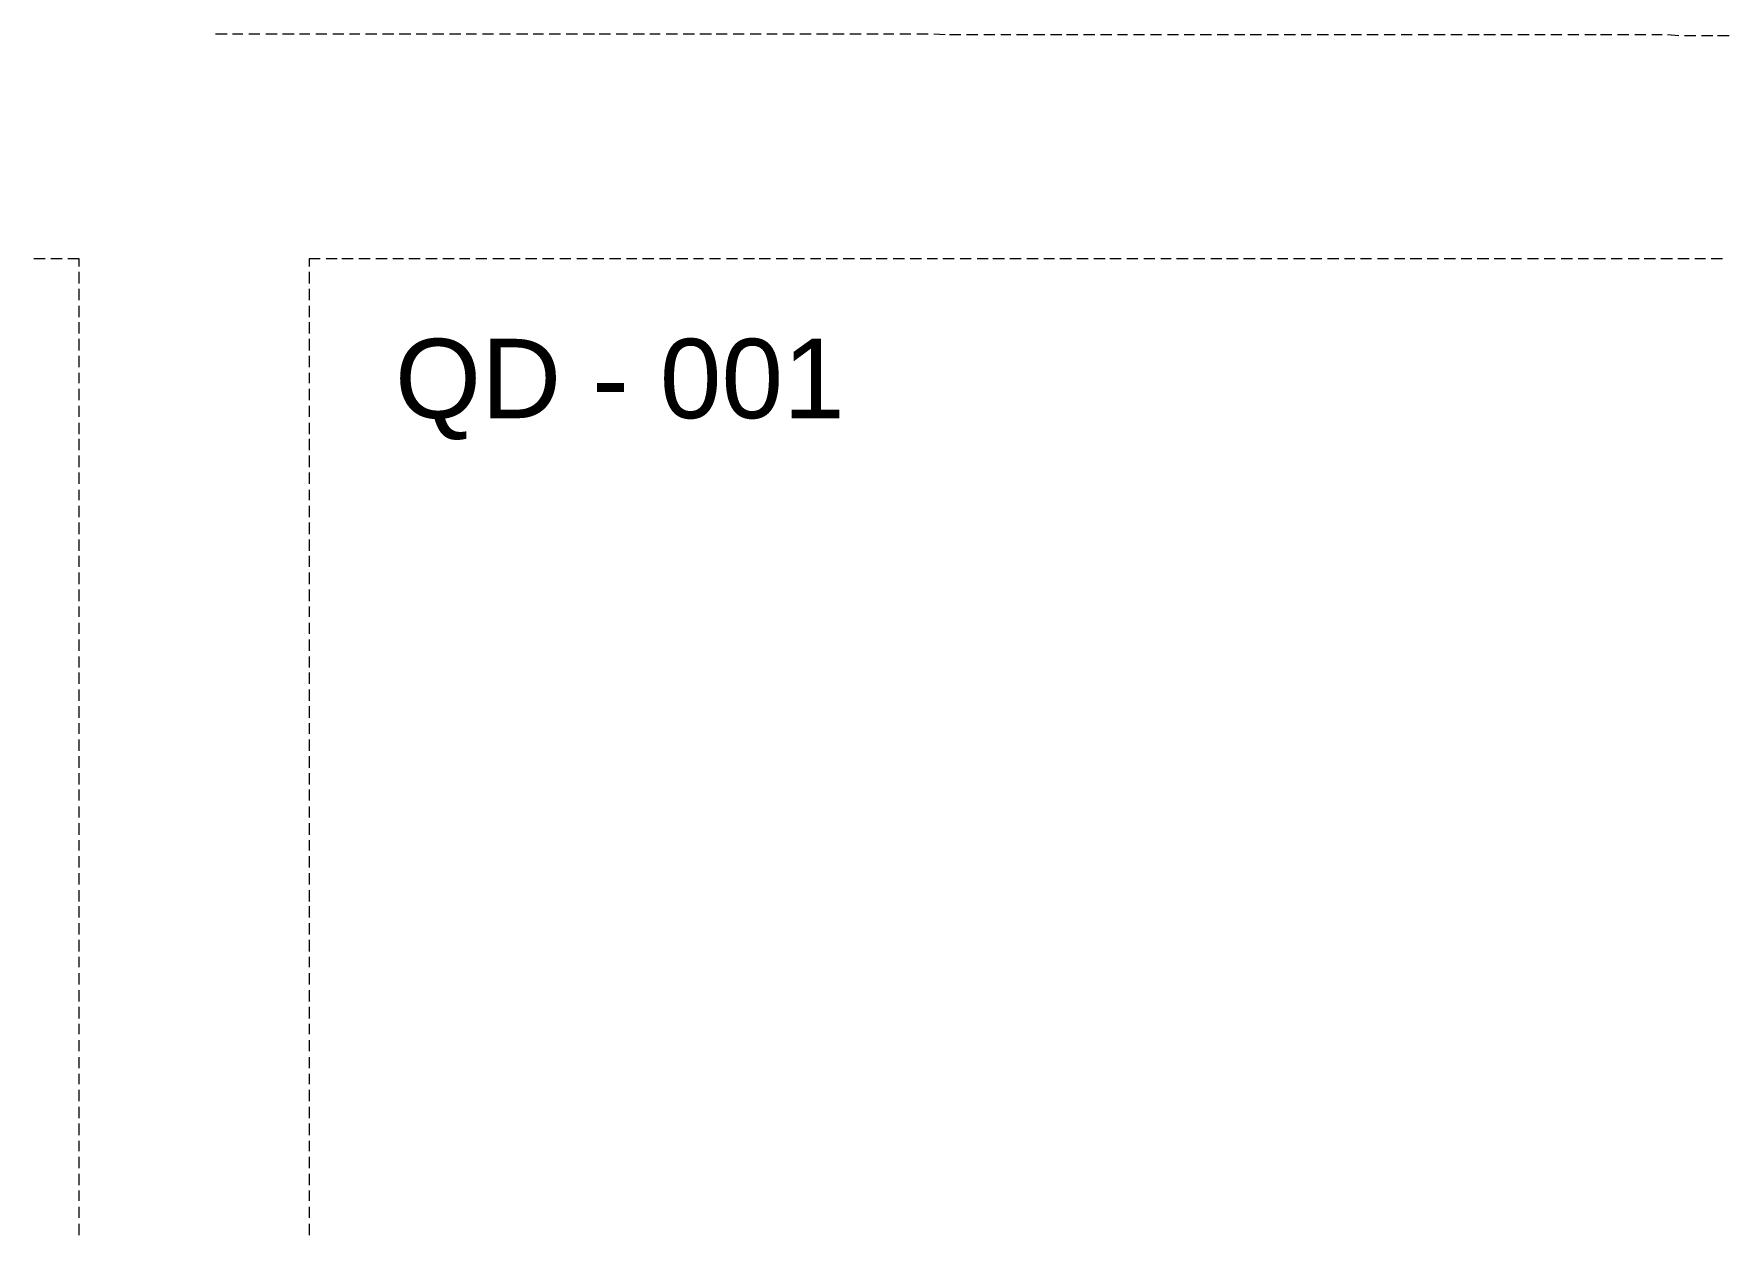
# Model space of a CAD drawing. Header units: millimetres. Extents: x 53 to 176, y -29 to 32.
# Drawn here: x 120.79 to 127.21, y 14.87 to 19.43 of the extents above; entities that cross this region are included whole.
import ezdxf

# ---------------------------------------------------------------- set-up
doc = ezdxf.new("R2010")
doc.units = ezdxf.units.MM
doc.layers.add('13 - Diagrama unifilar', color=7, linetype='Continuous', lineweight=30)
doc.styles.add('Arial0', font='arial.ttf', dxfattribs={"height": 3.14658})

msp = doc.modelspace()

# ---------------------------------------------------------------- linework, layer by layer
at = {"layer": '13 - Diagrama unifilar', "color": 6, "linetype": 'Continuous', "lineweight": 20, "true_color": 0x000006}
for points in [[(121.4831, 19.427), (121.5264, 19.427), (121.5264, 19.427)], [(121.5474, 19.427), (121.5865, 19.427), (121.5865, 19.427)], [(121.6088, 19.427), (121.6507, 19.427), (121.6507, 19.427)], [(121.6731, 19.427), (121.7164, 19.427), (121.7164, 19.427)], [(121.7373, 19.427), (121.7806, 19.427), (121.7806, 19.427)], [(121.8016, 19.427), (121.8407, 19.427), (121.8407, 19.427)], [(121.863, 19.427), (121.905, 19.427), (121.905, 19.427)], [(121.9273, 19.427), (121.9692, 19.427), (121.9692, 19.427)], [(121.9916, 19.427), (122.0307, 19.427), (122.0307, 19.427)], [(122.0516, 19.427), (122.0949, 19.427), (122.0949, 19.427)], [(122.1159, 19.427), (122.1592, 19.427), (122.1592, 19.427)], [(122.1801, 19.427), (122.2234, 19.427), (122.2234, 19.427)], [(122.2444, 19.427), (122.2849, 19.427), (122.2849, 19.427)], [(122.3058, 19.427), (122.3491, 19.427), (122.3491, 19.427)], [(122.3701, 19.427), (122.4134, 19.427), (122.4134, 19.427)], [(122.4343, 19.427), (122.4734, 19.427), (122.4734, 19.427)], [(122.4958, 19.427), (122.5377, 19.427), (122.5377, 19.427)], [(122.56, 19.427), (122.6019, 19.427), (122.6019, 19.427)], [(122.6243, 19.427), (122.6676, 19.427), (122.6676, 19.427)], [(122.6885, 19.427), (122.7276, 19.427), (122.7276, 19.427)], [(122.7486, 19.427), (122.7919, 19.427), (122.7919, 19.427)], [(122.8128, 19.427), (122.8561, 19.427), (122.8561, 19.427)], [(122.8785, 19.427), (122.9204, 19.427), (122.9204, 19.427)], [(122.9386, 19.427), (122.9819, 19.427), (122.9819, 19.427)], [(123.0028, 19.427), (123.0461, 19.427), (123.0461, 19.427)], [(123.0671, 19.427), (123.1104, 19.427), (123.1104, 19.427)], [(123.1313, 19.427), (123.1704, 19.427), (123.1704, 19.427)], [(123.1928, 19.427), (123.2361, 19.427), (123.2361, 19.427)], [(123.257, 19.427), (123.3003, 19.427), (123.3003, 19.427)], [(123.3213, 19.427), (123.3646, 19.427), (123.3646, 19.427)], [(123.3827, 19.427), (123.4246, 19.427), (123.4246, 19.427)], [(123.447, 19.427), (123.4889, 19.427), (123.4889, 19.427)], [(123.5112, 19.427), (123.5531, 19.427), (123.5531, 19.427)], [(123.5755, 19.427), (123.6146, 19.427), (123.6146, 19.427)], [(123.6355, 19.427), (123.6788, 19.427), (123.6788, 19.427)], [(123.6998, 19.427), (123.7431, 19.427), (123.7431, 19.427)], [(123.764, 19.427), (123.8073, 19.427), (123.8073, 19.427)], [(123.8255, 19.427), (123.8688, 19.427), (123.8688, 19.427)], [(123.8897, 19.427), (123.933, 19.427), (123.933, 19.427)], [(123.954, 19.427), (123.9973, 19.427), (123.9973, 19.427)], [(124.0182, 19.427), (124.0574, 19.427), (124.0574, 19.427)], [(124.0797, 19.427), (124.1216, 19.427), (124.1216, 19.427)], [(124.144, 19.427), (124.1873, 19.427), (124.1873, 19.427)], [(124.2082, 19.427), (124.2515, 19.4242), (124.2515, 19.4242)], [(124.2683, 19.4242), (124.3116, 19.4242), (124.3116, 19.4242)], [(124.3325, 19.4242), (124.3758, 19.4242), (124.3758, 19.4242)], [(124.3982, 19.4242), (124.4401, 19.4242), (124.4401, 19.4242)], [(124.4624, 19.4242), (124.5015, 19.4242), (124.5015, 19.4242)], [(124.5225, 19.4242), (124.5658, 19.4242), (124.5658, 19.4242)], [(124.5867, 19.4242), (124.63, 19.4242), (124.63, 19.4242)], [(124.651, 19.4242), (124.6943, 19.4242), (124.6943, 19.4242)], [(124.7124, 19.4242), (124.7557, 19.4242), (124.7557, 19.4242)], [(124.7767, 19.4242), (124.82, 19.4242), (124.82, 19.4242)], [(124.8409, 19.4242), (124.8842, 19.4242), (124.8842, 19.4242)], [(124.9052, 19.4242), (124.9443, 19.4242), (124.9443, 19.4242)], [(124.9666, 19.4242), (125.0085, 19.4242), (125.0085, 19.4242)], [(125.0309, 19.4242), (125.0728, 19.4242), (125.0728, 19.4242)], [(125.0951, 19.4242), (125.1371, 19.4242), (125.1371, 19.4242)], [(125.1594, 19.4242), (125.1985, 19.4242), (125.1985, 19.4242)], [(125.2195, 19.4242), (125.2628, 19.4242), (125.2628, 19.4242)], [(125.2837, 19.4242), (125.327, 19.4242), (125.327, 19.4242)], [(125.3494, 19.4242), (125.3885, 19.4242), (125.3885, 19.4242)], [(125.4094, 19.4242), (125.4527, 19.4242), (125.4527, 19.4242)], [(125.4737, 19.4242), (125.517, 19.4242), (125.517, 19.4242)], [(125.5379, 19.4242), (125.5812, 19.4242), (125.5812, 19.4242)], [(125.6022, 19.4242), (125.6413, 19.4242), (125.6413, 19.4242)], [(125.6636, 19.4242), (125.7069, 19.4242), (125.7069, 19.4242)], [(125.7279, 19.4242), (125.7712, 19.4242), (125.7712, 19.4242)], [(125.7921, 19.4242), (125.8312, 19.4242), (125.8312, 19.4242)], [(125.8522, 19.4242), (125.8955, 19.4242), (125.8955, 19.4242)], [(125.9178, 19.4242), (125.9597, 19.4242), (125.9597, 19.4242)], [(125.9821, 19.4242), (126.024, 19.4242), (126.024, 19.4242)], [(126.0463, 19.4242), (126.0855, 19.4242), (126.0855, 19.4242)], [(126.1064, 19.4242), (126.1497, 19.4242), (126.1497, 19.4242)], [(126.1707, 19.4242), (126.214, 19.4242), (126.214, 19.4242)], [(126.2349, 19.4242), (126.2782, 19.4242), (126.2782, 19.4242)], [(126.2964, 19.4242), (126.3397, 19.4242), (126.3397, 19.4242)], [(126.3606, 19.4242), (126.4039, 19.4242), (126.4039, 19.4242)], [(126.4249, 19.4242), (126.4682, 19.4242), (126.4682, 19.4242)], [(126.4891, 19.4242), (126.5282, 19.4242), (126.5282, 19.4242)], [(126.5506, 19.4242), (126.5925, 19.4242), (126.5925, 19.4242)], [(126.6148, 19.4242), (126.6567, 19.4242), (126.6567, 19.4242)], [(126.6791, 19.4242), (126.7224, 19.4242), (126.7224, 19.4242)], [(126.7391, 19.4242), (126.7824, 19.4242), (126.7824, 19.4242)], [(126.8034, 19.4242), (126.8467, 19.4242), (126.8467, 19.4242)], [(126.869, 19.4242), (126.9109, 19.4242), (126.9109, 19.4242)], [(126.9333, 19.4242), (126.9724, 19.4242), (126.9724, 19.4242)], [(126.9933, 19.4242), (127.0366, 19.42), (127.0366, 19.42)], [(127.0576, 19.42), (127.1009, 19.42), (127.1009, 19.42)], [(127.1218, 19.42), (127.1651, 19.42), (127.1651, 19.42)], [(127.1833, 19.42), (127.2266, 19.42), (127.2266, 19.42)], [(120.8364, 18.5735), (120.7931, 18.5735), (120.7931, 18.5735)], [(120.9007, 18.5735), (120.8574, 18.5735), (120.8574, 18.5735)], [(120.9649, 18.5442), (120.9649, 18.5735), (120.9216, 18.5735)], [(121.8798, 18.5735), (121.8379, 18.5735), (121.8379, 18.5442)], [(121.9441, 18.5735), (121.9022, 18.5735), (121.9022, 18.5735)], [(122.0055, 18.5735), (121.9622, 18.5735), (121.9622, 18.5735)], [(122.0698, 18.5735), (122.0265, 18.5735), (122.0265, 18.5735)], [(122.134, 18.5735), (122.0907, 18.5735), (122.0907, 18.5735)], [(122.1955, 18.5735), (122.155, 18.5735), (122.155, 18.5735)], [(122.2597, 18.5735), (122.2164, 18.5735), (122.2164, 18.5735)], [(122.324, 18.5735), (122.2807, 18.5735), (122.2807, 18.5735)], [(122.3882, 18.5735), (122.3449, 18.5735), (122.3449, 18.5735)], [(122.4483, 18.5735), (122.4092, 18.5735), (122.4092, 18.5735)], [(122.5125, 18.5735), (122.4706, 18.5735), (122.4706, 18.5735)], [(122.5782, 18.5735), (122.5349, 18.5735), (122.5349, 18.5735)], [(122.6383, 18.5735), (122.5991, 18.5735), (122.5991, 18.5735)], [(122.7025, 18.5735), (122.6592, 18.5735), (122.6592, 18.5735)], [(122.7668, 18.5735), (122.7235, 18.5735), (122.7235, 18.5735)], [(122.831, 18.5735), (122.7891, 18.5735), (122.7891, 18.5735)], [(122.8925, 18.5735), (122.8534, 18.5735), (122.8534, 18.5735)], [(122.9567, 18.5735), (122.9134, 18.5735), (122.9134, 18.5735)], [(123.021, 18.5735), (122.9777, 18.5735), (122.9777, 18.5735)], [(123.081, 18.5735), (123.0419, 18.5735), (123.0419, 18.5735)], [(123.1467, 18.5735), (123.1034, 18.5735), (123.1034, 18.5735)], [(123.2109, 18.5735), (123.1676, 18.5735), (123.1676, 18.5735)], [(123.2752, 18.5735), (123.2319, 18.5735), (123.2319, 18.5735)], [(123.3352, 18.5735), (123.2961, 18.5735), (123.2961, 18.5735)], [(123.3995, 18.5735), (123.3576, 18.5735), (123.3576, 18.5735)], [(123.4637, 18.5735), (123.4218, 18.5735), (123.4218, 18.5735)], [(123.528, 18.5735), (123.4861, 18.5735), (123.4861, 18.5735)], [(123.5894, 18.5735), (123.5461, 18.5735), (123.5461, 18.5735)], [(123.6537, 18.5735), (123.6104, 18.5735), (123.6104, 18.5735)], [(123.7179, 18.5735), (123.6746, 18.5735), (123.6746, 18.5735)], [(123.7794, 18.5735), (123.7403, 18.5735), (123.7403, 18.5735)], [(123.8437, 18.5735), (123.8004, 18.5735), (123.8004, 18.5735)], [(123.9079, 18.5735), (123.8646, 18.5735), (123.8646, 18.5735)], [(123.9722, 18.5735), (123.9289, 18.5735), (123.9289, 18.5735)], [(124.0322, 18.5735), (123.9903, 18.5735), (123.9903, 18.5735)], [(124.0979, 18.5735), (124.0546, 18.5735), (124.0546, 18.5735)], [(124.1621, 18.5735), (124.1188, 18.5735), (124.1188, 18.5735)], [(124.2222, 18.5735), (124.1831, 18.5735), (124.1831, 18.5735)], [(124.2864, 18.5735), (124.2431, 18.5735), (124.2431, 18.5735)], [(124.3507, 18.5735), (124.3088, 18.5735), (124.3088, 18.5735)], [(124.4149, 18.5735), (124.373, 18.5735), (124.373, 18.5735)], [(124.4764, 18.5735), (124.4331, 18.5735), (124.4331, 18.5735)], [(124.5406, 18.5735), (124.4973, 18.5735), (124.4973, 18.5735)], [(124.6049, 18.5735), (124.5616, 18.5735), (124.5616, 18.5735)], [(124.6663, 18.5735), (124.6258, 18.5735), (124.6258, 18.5735)], [(124.7306, 18.5735), (124.6873, 18.5735), (124.6873, 18.5735)], [(124.7948, 18.5735), (124.7515, 18.5735), (124.7515, 18.5735)], [(124.8591, 18.5735), (124.8158, 18.5735), (124.8158, 18.5735)], [(124.9192, 18.5735), (124.8773, 18.5735), (124.8773, 18.5735)], [(124.9834, 18.5735), (124.9415, 18.5735), (124.9415, 18.5735)], [(125.0477, 18.5735), (125.0058, 18.5735), (125.0058, 18.5735)], [(125.1091, 18.5735), (125.07, 18.5735), (125.07, 18.5735)], [(125.1734, 18.5735), (125.1301, 18.5735), (125.1301, 18.5735)], [(125.2376, 18.5735), (125.1943, 18.5735), (125.1943, 18.5735)], [(125.3019, 18.5735), (125.26, 18.5735), (125.26, 18.5735)], [(125.3633, 18.5735), (125.32, 18.5735), (125.32, 18.5735)], [(125.4276, 18.5735), (125.3843, 18.5735), (125.3843, 18.5735)], [(125.4918, 18.5735), (125.4485, 18.5735), (125.4485, 18.5735)], [(125.5519, 18.5735), (125.5128, 18.5735), (125.5128, 18.5735)], [(125.6175, 18.5735), (125.5742, 18.5735), (125.5742, 18.5735)], [(125.6818, 18.5735), (125.6385, 18.5735), (125.6385, 18.5735)], [(125.746, 18.5735), (125.7027, 18.5735), (125.7027, 18.5735)], [(125.8061, 18.5735), (125.767, 18.5735), (125.767, 18.5735)], [(125.8703, 18.5735), (125.8284, 18.5735), (125.8284, 18.5735)], [(125.9346, 18.5735), (125.8927, 18.5735), (125.8927, 18.5735)], [(125.9961, 18.5735), (125.9569, 18.5735), (125.9569, 18.5735)], [(126.0603, 18.5735), (126.017, 18.5735), (126.017, 18.5735)], [(126.1246, 18.5735), (126.0813, 18.5735), (126.0813, 18.5735)], [(126.1888, 18.5735), (126.1455, 18.5735), (126.1455, 18.5735)], [(126.2503, 18.5735), (126.2098, 18.5735), (126.2098, 18.5735)], [(126.3145, 18.5735), (126.2712, 18.5735), (126.2712, 18.5735)], [(126.3788, 18.5735), (126.3355, 18.5735), (126.3355, 18.5735)], [(126.4388, 18.5735), (126.3997, 18.5735), (126.3997, 18.5735)], [(126.5031, 18.5735), (126.4612, 18.5735), (126.4612, 18.5735)], [(126.5673, 18.5735), (126.5254, 18.5735), (126.5254, 18.5735)], [(126.633, 18.5735), (126.5897, 18.5735), (126.5897, 18.5735)], [(126.693, 18.5735), (126.6539, 18.5735), (126.6539, 18.5735)], [(126.7573, 18.5735), (126.714, 18.5735), (126.714, 18.5735)], [(126.8215, 18.5735), (126.7796, 18.5735), (126.7796, 18.5735)], [(126.8858, 18.5735), (126.8439, 18.5735), (126.8439, 18.5735)], [(126.9473, 18.5735), (126.904, 18.5735), (126.904, 18.5735)], [(127.0115, 18.5735), (126.9682, 18.5735), (126.9682, 18.5735)], [(127.0758, 18.5735), (127.0325, 18.5735), (127.0325, 18.5735)], [(127.1372, 18.5735), (127.0967, 18.5735), (127.0967, 18.5735)], [(127.2015, 18.5735), (127.1582, 18.5735), (127.1582, 18.5735)], [(120.9649, 18.48), (120.9649, 18.5233), (120.9649, 18.5233)], [(121.8379, 18.5233), (121.8379, 18.48), (121.8379, 18.48)], [(120.9649, 18.4157), (120.9649, 18.459), (120.9649, 18.459)], [(121.8379, 18.459), (121.8379, 18.4157), (121.8379, 18.4157)], [(120.9649, 18.3514), (120.9649, 18.3947), (120.9649, 18.3947)], [(121.8379, 18.3947), (121.8379, 18.3514), (121.8379, 18.3514)], [(120.9649, 18.29), (120.9649, 18.3333), (120.9649, 18.3333)], [(121.8379, 18.3333), (121.8379, 18.29), (121.8379, 18.29)], [(120.9649, 18.2257), (120.9649, 18.269), (120.9649, 18.269)], [(121.8379, 18.269), (121.8379, 18.2257), (121.8379, 18.2257)], [(120.9649, 18.1615), (120.9649, 18.2048), (120.9649, 18.2048)], [(121.8379, 18.2048), (121.8379, 18.1615), (121.8379, 18.1615)], [(120.9649, 18.1014), (120.9649, 18.1405), (120.9649, 18.1405)], [(121.8379, 18.1405), (121.8379, 18.1014), (121.8379, 18.1014)], [(120.9649, 18.0372), (120.9649, 18.0791), (120.9649, 18.0791)], [(121.8379, 18.0791), (121.8379, 18.0372), (121.8379, 18.0372)], [(120.9649, 17.9729), (120.9649, 18.0148), (120.9649, 18.0148)], [(121.8379, 18.0148), (121.8379, 17.9729), (121.8379, 17.9729)], [(120.9649, 17.9073), (120.9649, 17.9506), (120.9649, 17.9506)], [(121.8379, 17.9506), (121.8379, 17.9073), (121.8379, 17.9073)], [(120.9649, 17.8472), (120.9649, 17.8905), (120.9649, 17.8905)], [(121.8379, 17.8905), (121.8379, 17.8472), (121.8379, 17.8472)], [(120.9649, 17.783), (120.9649, 17.8263), (120.9649, 17.8263)], [(121.8379, 17.8263), (121.8379, 17.783), (121.8379, 17.783)], [(120.9649, 17.7187), (120.9649, 17.762), (120.9649, 17.762)], [(121.8379, 17.762), (121.8379, 17.7187), (121.8379, 17.7187)], [(120.9649, 17.6573), (120.9649, 17.6964), (120.9649, 17.6964)], [(121.8379, 17.6964), (121.8379, 17.6573), (121.8379, 17.6573)], [(120.9649, 17.593), (120.9649, 17.6363), (120.9649, 17.6363)], [(121.8379, 17.6363), (121.8379, 17.593), (121.8379, 17.593)], [(120.9649, 17.5288), (120.9649, 17.5721), (120.9649, 17.5721)], [(121.8379, 17.5721), (121.8379, 17.5288), (121.8379, 17.5288)], [(120.9649, 17.4645), (120.9649, 17.5078), (120.9649, 17.5078)], [(121.8379, 17.5078), (121.8379, 17.4645), (121.8379, 17.4645)], [(120.9649, 17.4044), (120.9649, 17.4463), (120.9649, 17.4463)], [(121.8379, 17.4463), (121.8379, 17.4044), (121.8379, 17.4044)], [(120.9649, 17.3388), (120.9649, 17.3821), (120.9649, 17.3821)], [(121.8379, 17.3821), (121.8379, 17.3388), (121.8379, 17.3388)], [(120.9649, 17.2745), (120.9649, 17.3178), (120.9649, 17.3178)], [(121.8379, 17.3178), (121.8379, 17.2745), (121.8379, 17.2745)], [(120.9649, 17.2145), (120.9649, 17.2536), (120.9649, 17.2536)], [(121.8379, 17.2536), (121.8379, 17.2145), (121.8379, 17.2145)], [(120.9649, 17.1502), (120.9649, 17.1921), (120.9649, 17.1921)], [(121.8379, 17.1921), (121.8379, 17.1502), (121.8379, 17.1502)], [(120.9649, 17.086), (120.9649, 17.1279), (120.9649, 17.1279)], [(121.8379, 17.1279), (121.8379, 17.086), (121.8379, 17.086)], [(120.9649, 17.0217), (120.9649, 17.0636), (120.9649, 17.0636)], [(121.8379, 17.0636), (121.8379, 17.0217), (121.8379, 17.0217)], [(120.9649, 16.9603), (120.9649, 17.0036), (120.9649, 17.0036)], [(121.8379, 17.0036), (121.8379, 16.9603), (121.8379, 16.9603)], [(120.9649, 16.896), (120.9649, 16.9393), (120.9649, 16.9393)], [(121.8379, 16.9393), (121.8379, 16.896), (121.8379, 16.896)], [(120.9649, 16.8318), (120.9649, 16.8751), (120.9649, 16.8751)], [(121.8379, 16.8751), (121.8379, 16.8318), (121.8379, 16.8318)], [(120.9649, 16.7703), (120.9649, 16.8108), (120.9649, 16.8108)], [(121.8379, 16.8108), (121.8379, 16.7703), (121.8379, 16.7703)], [(120.9649, 16.7061), (120.9649, 16.7494), (120.9649, 16.7494)], [(121.8379, 16.7494), (121.8379, 16.7061), (121.8379, 16.7061)], [(120.9649, 16.6418), (120.9649, 16.6851), (120.9649, 16.6851)], [(121.8379, 16.6851), (121.8379, 16.6418), (121.8379, 16.6418)], [(120.9649, 16.5776), (120.9649, 16.6209), (120.9649, 16.6209)], [(121.8379, 16.6209), (121.8379, 16.5776), (121.8379, 16.5776)], [(120.9649, 16.5175), (120.9649, 16.5594), (120.9649, 16.5594)], [(121.8379, 16.5594), (121.8379, 16.5175), (121.8379, 16.5175)], [(120.9649, 16.4533), (120.9649, 16.4952), (120.9649, 16.4952)], [(121.8379, 16.4952), (121.8379, 16.4533), (121.8379, 16.4533)], [(120.9649, 16.3876), (120.9649, 16.4309), (120.9649, 16.4309)], [(121.8379, 16.4309), (121.8379, 16.3876), (121.8379, 16.3876)], [(120.9649, 16.3275), (120.9649, 16.3667), (120.9649, 16.3667)], [(120.9649, 16.2633), (120.9649, 16.3066), (120.9649, 16.3066)], [(121.8379, 16.3667), (121.8379, 16.3275), (121.8379, 16.3275)], [(121.8379, 16.3066), (121.8379, 16.2633), (121.8379, 16.2633)], [(120.9649, 16.199), (120.9649, 16.2423), (120.9649, 16.2423)], [(121.8379, 16.2423), (121.8379, 16.199), (121.8379, 16.199)], [(120.9649, 16.1348), (120.9649, 16.1767), (120.9649, 16.1767)], [(121.8379, 16.1767), (121.8379, 16.1348), (121.8379, 16.1348)], [(120.9649, 16.0733), (120.9649, 16.1166), (120.9649, 16.1166)], [(121.8379, 16.1166), (121.8379, 16.0733), (121.8379, 16.0733)], [(120.9649, 16.0091), (120.9649, 16.0524), (120.9649, 16.0524)], [(121.8379, 16.0524), (121.8379, 16.0091), (121.8379, 16.0091)], [(120.9649, 15.9448), (120.9649, 15.9881), (120.9649, 15.9881)], [(121.8379, 15.9881), (121.8379, 15.9448), (121.8379, 15.9448)], [(120.9649, 15.8848), (120.9649, 15.9239), (120.9649, 15.9239)], [(121.8379, 15.9239), (121.8379, 15.8848), (121.8379, 15.8848)], [(120.9649, 15.8191), (120.9649, 15.8624), (120.9649, 15.8624)], [(121.8379, 15.8624), (121.8379, 15.8191), (121.8379, 15.8191)], [(120.9649, 15.7549), (120.9649, 15.7982), (120.9649, 15.7982)], [(121.8379, 15.7982), (121.8379, 15.7549), (121.8379, 15.7549)], [(120.9649, 15.6906), (120.9649, 15.7339), (120.9649, 15.7339)], [(121.8379, 15.7339), (121.8379, 15.6906), (121.8379, 15.6906)], [(120.9649, 15.6306), (120.9649, 15.6697), (120.9649, 15.6697)], [(121.8379, 15.6697), (121.8379, 15.6306), (121.8379, 15.6306)], [(120.9649, 15.5663), (120.9649, 15.6082), (120.9649, 15.6082)], [(121.8379, 15.6082), (121.8379, 15.5663), (121.8379, 15.5663)], [(120.9649, 15.5021), (120.9649, 15.544), (120.9649, 15.544)], [(121.8379, 15.544), (121.8379, 15.5021), (121.8379, 15.5021)], [(120.9649, 15.4406), (120.9649, 15.4797), (120.9649, 15.4797)], [(121.8379, 15.4797), (121.8379, 15.4406), (121.8379, 15.4406)], [(120.9649, 15.3764), (120.9649, 15.4197), (120.9649, 15.4197)], [(121.8379, 15.4197), (121.8379, 15.3764), (121.8379, 15.3764)], [(120.9649, 15.3121), (120.9649, 15.3554), (120.9649, 15.3554)], [(121.8379, 15.3554), (121.8379, 15.3121), (121.8379, 15.3121)], [(120.9649, 15.2479), (120.9649, 15.2912), (120.9649, 15.2912)], [(121.8379, 15.2912), (121.8379, 15.2479), (121.8379, 15.2479)], [(120.9649, 15.1864), (120.9649, 15.2255), (120.9649, 15.2255)], [(121.8379, 15.2255), (121.8379, 15.1864), (121.8379, 15.1864)], [(120.9649, 15.1221), (120.9649, 15.1654), (120.9649, 15.1654)], [(121.8379, 15.1654), (121.8379, 15.1221), (121.8379, 15.1221)], [(120.9649, 15.0579), (120.9649, 15.1012), (120.9649, 15.1012)], [(121.8379, 15.1012), (121.8379, 15.0579), (121.8379, 15.0579)], [(120.9649, 14.9978), (120.9649, 15.0369), (120.9649, 15.0369)], [(121.8379, 15.0369), (121.8379, 14.9978), (121.8379, 14.9978)], [(120.9649, 14.9336), (120.9649, 14.9755), (120.9649, 14.9755)], [(121.8379, 14.9755), (121.8379, 14.9336), (121.8379, 14.9336)], [(120.9649, 14.8679), (120.9649, 14.9112), (120.9649, 14.9112)], [(121.8379, 14.9112), (121.8379, 14.8679), (121.8379, 14.8679)]]:
    msp.add_lwpolyline(points, dxfattribs=at)

# ---------------------------------------------------------------- texts
at = {"layer": '13 - Diagrama unifilar', "color": 6, "true_color": 0x000006, "style": 'Arial0'}
msp.add_text('QD - 001', height=0.30131, dxfattribs=at).set_placement((122.1634, 17.9683))

doc.saveas('drawing.dxf')
